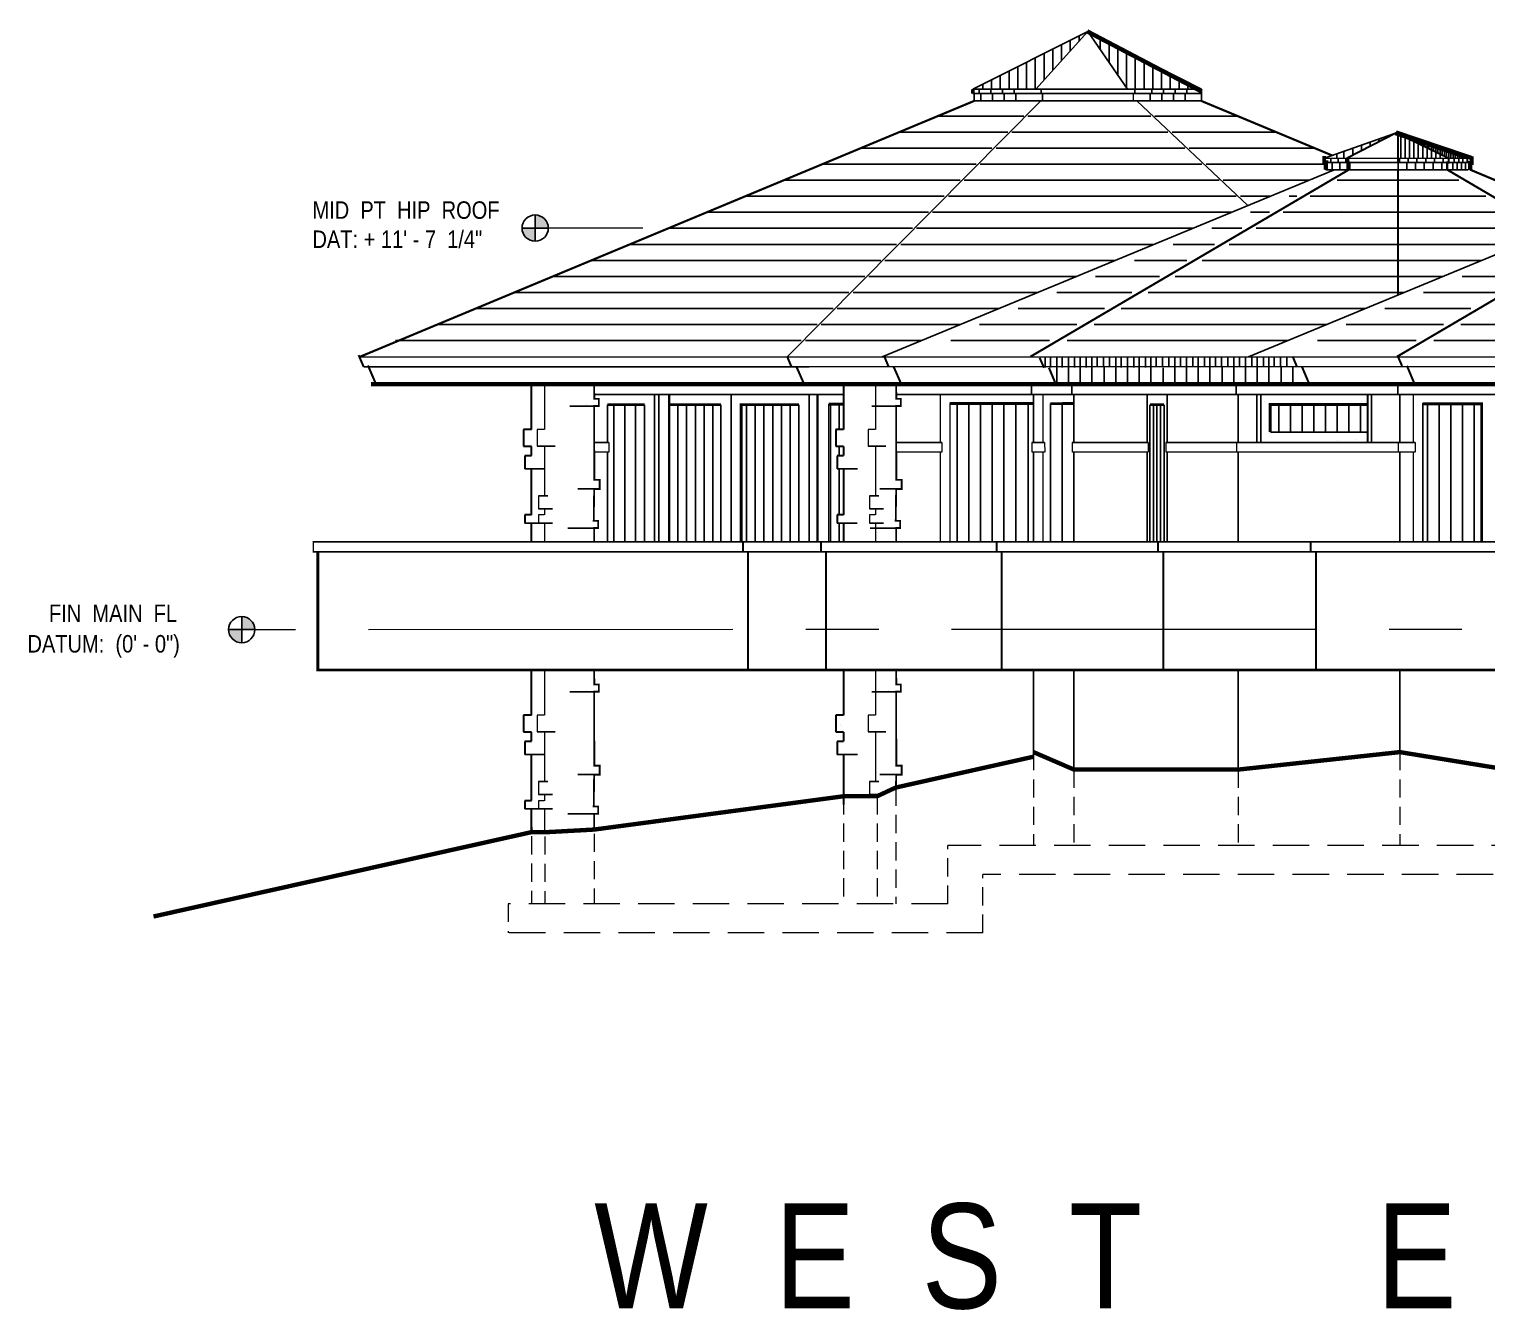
# Model space of a CAD drawing. Header units: inches. Extents: x -10188 to 9179, y -281 to 6710.
# Drawn here: x 2485.9 to 2985.7, y -251.7 to 187.6 of the extents above; entities that cross this region are included whole.
import ezdxf

# ---------------------------------------------------------------- set-up
doc = ezdxf.new("R2010")
doc.units = ezdxf.units.IN
doc.header["$MEASUREMENT"] = 0
doc.linetypes.add('CENTER', pattern=[2, 1.25, -0.25, 0.25, -0.25])
doc.linetypes.add('HIDDEN', pattern=[0.375, 0.25, -0.125])
for name, color, linetype in [('DIMENSIONS', 3, 'Continuous'), ('LLTEXT', 7, 'Continuous'), ('NORTH_ELEVATION', 7, 'Continuous'), ('SOUTH_ELEVATION', 7, 'Continuous'), ('SOUTH_ELEVATION_TEXT', 7, 'Continuous')]:
    doc.layers.add(name, color=color, linetype=linetype)
for name, color, linetype, lineweight in [('FOOTING', 7, 'HIDDEN', 5), ('FOUNDATION', 7, 'HIDDEN', 20), ('GRID LAYOUT', 1, 'Continuous', 9)]:
    doc.layers.add(name, color=color, linetype=linetype, lineweight=lineweight)
doc.styles.add('ARCHENT', font='technical.ttf', dxfattribs={"height": 6})

msp = doc.modelspace()

# ---------------------------------------------------------------- hatches: boundary and pattern name
at = {"layer": 'SOUTH_ELEVATION_TEXT', "linetype": 'Continuous', "ltscale": 0.5}
h = msp.add_hatch(color=7, dxfattribs=at)
h.paths.add_polyline_path([(2659.38, 123.86), (2659.38, 119.36), (2663.88, 119.36, 0.414214)])
h.paths.add_polyline_path([(2659.38, 114.86), (2659.38, 119.36), (2654.88, 119.36, 0.414214)])
h = msp.add_hatch(color=7, dxfattribs=at)
h.paths.add_polyline_path([(2558.75, -13.88), (2558.75, -18.38), (2563.25, -18.38, 0.414214)])
h.paths.add_polyline_path([(2558.75, -22.88), (2558.75, -18.38), (2554.25, -18.38, 0.414214)])

# ---------------------------------------------------------------- linework, layer by layer
at = {"layer": 'DIMENSIONS', "color": 7, "linetype": 'Continuous', "lineweight": 20, "ltscale": 150}
msp.add_line((2696.36, 119.36), (2659.38, 119.36), dxfattribs=at)
at = {"layer": 'FOOTING', "lineweight": 5, "ltscale": 50}
for p, q in [((3037.36, -92.41), (2800.93, -92.41)), ((3025.36, -102.41), (2812.93, -102.41)), ((2800.93, -112.39), (2650.09, -112.39)), ((2812.93, -122.39), (2650.09, -122.39))]:
    msp.add_line(p, q, dxfattribs=at)
at = {"layer": 'FOOTING', "ltscale": 25}
for p, q in [((2800.93, -112.39), (2800.93, -92.41)), ((2812.93, -122.39), (2812.93, -102.41)), ((2650.09, -112.39, 0.07), (2650.09, -122.39))]:
    msp.add_line(p, q, dxfattribs=at)
at = {"layer": 'FOUNDATION', "ltscale": 25}
for p, q in [((2830.28, -60.39), (2830.28, -92.41)), ((2955.91, -60.39), (2955.91, -92.41)), ((2844.16, -66.39), (2844.16, -92.41)), ((2900.42, -66.39), (2900.42, -92.41)), ((2783.12, -72.53), (2783.12, -112.39)), ((2765.17, -75.53), (2765.17, -112.39)), ((2776.63, -75.53), (2776.63, -112.39)), ((2658.09, -89.27), (2658.09, -112.39)), ((2662.75, -89.3), (2662.75, -112.39)), ((2679.61, -86.96), (2679.61, -86.96)), ((2679.61, -88.39), (2679.61, -112.39))]:
    msp.add_line(p, q, dxfattribs=at)
at = {"layer": 'GRID LAYOUT', "color": 1, "linetype": 'CENTER', "lineweight": 5, "ltscale": 100}
msp.add_line((3327.19, -18.38), (2558.87, -18.39), dxfattribs=at)
at = {"layer": 'NORTH_ELEVATION', "color": 5, "linetype": 'Continuous', "ltscale": 0.5}
for p, q in [((2809.45, 166.99), (2848.88, 186.83)), ((2831.05, 166.99), (2848.88, 186.83)), ((2862.53, 166.99), (2848.89, 186.81)), ((2930.07, 143.38), (2954.73, 152.07)), ((2914.4, 49.57, 0.23), (2914.4, 59.08, 0.23)), ((2918.4, 49.57, 0.02), (2918.4, 59.08, 0.02)), ((2922.4, 49.57, 0.02), (2922.4, 59.08, 0.02)), ((2926.4, 49.57, 0.02), (2926.4, 59.08, 0.02)), ((2930.4, 49.57, 0.02), (2930.4, 59.08, 0.02)), ((2934.4, 49.57, 0.02), (2934.4, 59.08, 0.02)), ((2938.4, 49.57, 0.02), (2938.4, 59.08, 0.02)), ((2942.4, 49.57, 0.02), (2942.4, 59.08, 0.02))]:
    msp.add_line(p, q, dxfattribs=at)
at = {"layer": 'NORTH_ELEVATION', "color": 7, "linetype": 'Continuous', "ltscale": 0.5}
for p, q in [((2887.92, 166.99), (2848.88, 186.83)), ((2809.45, 165.49), (2848.88, 165.49)), ((2887.92, 165.49), (2848.88, 165.49)), ((2887.92, 166.99), (2887.92, 165.49)), ((2887.92, 165.49), (2887.92, 162.99)), ((2809.95, 162.99), (2848.88, 162.99)), ((2887.92, 162.99), (2848.88, 162.99)), ((2930.76, 141.88), (2979.28, 141.88)), ((2979.97, 141.75), (2979.97, 139.25)), ((2980.47, 139.25), (2980.47, 139.25)), ((2700.32, 62.29, -0.38), (2700.32, 11.79, -0.38)), ((2701.82, 62.29, -0.38), (2701.82, 11.79, -0.38)), ((2726.57, 62.29, -1), (2726.57, 11.79, -1.66)), ((2753.31, 62.29, -0.38), (2753.31, 11.79, -0.38)), ((2869.23, 62.29, -0.38), (2869.23, 45.79, -0.38)), ((2876.06, 62.29, -0.38), (2876.06, 45.79, -0.38)), ((2908.21, 45.79, -0.02), (2908.21, 62.26, -0.02)), ((2946.16, 45.79), (2946.16, 62.26)), ((2684.19, 58.79, -1), (2684.19, 45.79, -1)), ((2696.92, 58.79, -1.38), (2696.92, 11.79, -1.38)), ((2723.07, 58.79, -1.05), (2723.07, 11.79, -1.66)), ((2749.81, 58.79, -0.38), (2749.81, 11.79, -0.38)), ((2870.22, 58.79, -1.38), (2870.22, 11.79, -1.38)), ((2875.04, 58.79, -1.38), (2875.04, 11.79, -1.38)), ((2963.77, 59.25), (2963.76, 11.75)), ((2679.64, 45.79), (2684.7, 45.79)), ((2783.21, 45.79), (2798.86, 45.79)), ((2829.71, 45.79), (2834.1, 45.79)), ((2843.59, 45.79), (2869.57, 45.79)), ((2875.71, 45.79), (2961.1, 45.79)), ((2911.51, 49.36), (2944.8, 49.36)), ((2684.19, 42.54, -1), (2684.19, 11.79, -1)), ((2869.23, 42.54, -0.67), (2869.23, 11.79, -0.38)), ((2876.06, 42.54, -0.38), (2876.06, 11.79, -0.38))]:
    msp.add_line(p, q, dxfattribs=at)
at = {"layer": 'NORTH_ELEVATION', "color": 251, "linetype": 'Continuous', "ltscale": 0.5}
for p, q in [((2809.45, 166.99), (2848.88, 166.99)), ((2809.45, 166.99), (2809.45, 165.49)), ((2809.95, 165.49), (2809.95, 162.99)), ((2811.7, 166.99), (2811.7, 165.49)), ((2812.2, 165.49), (2812.2, 162.99)), ((2815.7, 166.99), (2815.7, 165.49)), ((2816.2, 165.49), (2816.2, 162.99)), ((2819.7, 166.99), (2819.7, 165.49)), ((2820.2, 165.49), (2820.2, 162.99)), ((2823.7, 166.99), (2823.7, 165.49)), ((2824.2, 165.49), (2824.2, 162.99)), ((2832.89, 166.99), (2832.89, 165.49)), ((2833.39, 165.49), (2833.39, 162.99)), ((2887.67, 166.99), (2848.88, 166.99)), ((2870.33, 165.49), (2870.33, 162.99)), ((2870.83, 166.99), (2870.83, 165.49)), ((2874.33, 165.49), (2874.33, 162.99)), ((2874.83, 166.99), (2874.83, 165.49)), ((2878.33, 165.49), (2878.33, 162.99)), ((2878.83, 166.99), (2878.83, 165.49)), ((2882.33, 165.49), (2882.33, 162.99)), ((2882.83, 166.99), (2882.83, 165.49)), ((2809.95, 162.99), (2848.88, 162.99)), ((2884.58, 162.99), (2848.88, 162.99)), ((2930.52, 141.88), (2930.52, 139.38)), ((2932.25, 143.38), (2932.25, 141.88)), ((2932.75, 141.88), (2932.75, 139.38)), ((2934.8, 143.38), (2934.8, 141.88)), ((2935.3, 141.88), (2935.3, 139.38)), ((2937.37, 143.38), (2937.37, 141.88)), ((2937.37, 143.38), (2937.37, 141.88)), ((2937.87, 141.88), (2937.87, 139.38)), ((2937.87, 141.88), (2937.87, 139.38)), ((2937.89, 143.38), (2937.89, 141.88)), ((2938.27, 143.38), (2938.27, 141.88)), ((2938.39, 141.88), (2938.39, 139.38)), ((2938.77, 141.88), (2938.77, 139.38)), ((2955.28, 141.88), (2955.28, 139.38)), ((2955.28, 141.88), (2955.28, 139.38)), ((2955.78, 143.38), (2955.78, 141.88)), ((2958.28, 141.88), (2958.28, 139.38)), ((2958.78, 143.38), (2958.78, 141.88)), ((2961.28, 141.88), (2961.28, 139.38)), ((2961.78, 143.38), (2961.78, 141.88)), ((2964.28, 141.88), (2964.28, 139.38)), ((2964.78, 143.38), (2964.78, 141.88)), ((2967.28, 141.88), (2967.28, 139.38)), ((2967.78, 143.38), (2967.78, 141.88)), ((2970.28, 141.88), (2970.28, 139.38)), ((2970.78, 143.38), (2970.78, 141.88)), ((2974.02, 141.88), (2974.02, 139.38)), ((2974.52, 143.38), (2974.52, 141.88)), ((2975.6, 141.92), (2975.6, 139.42)), ((2976.1, 143.42), (2976.1, 141.92)), ((2977.02, 141.88), (2977.02, 139.38)), ((2977.52, 143.38), (2977.52, 141.88)), ((2978.44, 141.83), (2978.44, 139.33)), ((2978.94, 143.33), (2978.94, 141.83)), ((2930.57, 139.38), (2979.28, 139.38))]:
    msp.add_line(p, q, dxfattribs=at)
at = {"layer": 'NORTH_ELEVATION', "color": 93, "linetype": 'Continuous', "lineweight": 20, "ltscale": 0.5}
for p, q in [((2816.31, 169.94), (2816.31, 169.94)), ((2929.64, 136.16), (2929.64, 136.16)), ((2957.59, 137.24), (2957.59, 137.24)), ((2972.05, 135.18), (2972.05, 135.18)), ((2935.95, 125.5), (2935.95, 125.5))]:
    msp.add_line(p, q, dxfattribs=at)
at = {"layer": 'NORTH_ELEVATION', "color": 83, "linetype": 'Continuous', "lineweight": 20, "ltscale": 0.5}
for p, q in [((2806.9, 160.58), (2806.9, 160.58)), ((2807.72, 161.18), (2807.72, 161.18)), ((2808.16, 161.15), (2808.16, 161.15)), ((2810.55, 162.22), (2810.55, 162.22))]:
    msp.add_line(p, q, dxfattribs=at)
at = {"layer": 'NORTH_ELEVATION', "color": 93, "linetype": 'Continuous', "ltscale": 0.5}
for p, q in [((2826.91, 157.79), (2797.47, 157.79)), ((2870.47, 157.79), (2828.32, 157.79)), ((2900.29, 157.79), (2871.93, 157.79)), ((2821.46, 152.29), (2784.27, 152.29)), ((2876.32, 152.29), (2822.87, 152.29)), ((2913.49, 152.29), (2877.78, 152.29)), ((2816.02, 146.79), (2771.07, 146.79)), ((2882.18, 146.79), (2817.42, 146.79)), ((2926.69, 146.79), (2883.64, 146.79)), ((2757.87, 141.29), (2810.57, 141.29)), ((2811.98, 141.29), (2888.04, 141.29)), ((2889.5, 141.29), (2930.56, 141.29)), ((2744.67, 135.79), (2805.12, 135.79)), ((2778.33, 75.17), (2933.12, 139.28)), ((2806.53, 135.79), (2893.89, 135.79)), ((2895.35, 135.79), (2924.68, 135.79)), ((2904.03, 75.17), (3058.82, 139.29)), ((2934.41, 135.79), (2976.14, 135.79)), ((2799.68, 130.29), (2731.47, 130.29)), ((2899.75, 130.29), (2801.08, 130.29)), ((2911.4, 130.29), (2901.21, 130.29)), ((2917.97, 130.29), (2920.6, 130.29)), ((2925.16, 130.29), (2985.4, 130.29)), ((2794.23, 124.79), (2718.27, 124.79)), ((2898.12, 124.79), (2795.64, 124.79)), ((2904.69, 124.79), (2911.18, 124.79)), ((2915.9, 124.79), (2994.65, 124.79)), ((2788.78, 119.29), (2705.07, 119.29)), ((2884.84, 119.29), (2790.19, 119.29)), ((2891.41, 119.29), (2901.75, 119.29)), ((2906.65, 119.29), (3003.9, 119.29)), ((2691.87, 113.79), (2783.33, 113.79)), ((2784.74, 113.79), (2871.56, 113.79)), ((2878.14, 113.79), (2892.32, 113.79)), ((2897.39, 113.79), (2997.26, 113.79)), ((2678.67, 108.29), (2777.89, 108.29)), ((2779.29, 108.29), (2858.29, 108.29)), ((2864.86, 108.29), (2882.89, 108.29)), ((2888.14, 108.29), (2983.98, 108.29)), ((2665.47, 102.79), (2772.44, 102.79)), ((2773.85, 102.79), (2845.01, 102.79)), ((2851.58, 102.79), (2873.46, 102.79)), ((2878.89, 102.79), (2970.7, 102.79)), ((2977.28, 102.79), (2999.16, 102.79)), ((2766.99, 97.29), (2652.27, 97.29)), ((2831.73, 97.29), (2768.4, 97.29)), ((2838.31, 97.29), (2864.03, 97.29)), ((2869.63, 97.29), (2957.42, 97.29)), ((2964.01, 97.29), (2989.73, 97.29)), ((2639.07, 91.79), (2761.54, 91.79)), ((2762.95, 91.79), (2818.45, 91.79)), ((2825.03, 91.79), (2854.6, 91.79)), ((2860.38, 91.79), (2944.14, 91.79)), ((2950.73, 91.79), (2980.3, 91.79)), ((2625.87, 86.29), (2756.1, 86.29)), ((2757.5, 86.29), (2805.17, 86.29)), ((2811.75, 86.29), (2845.18, 86.29)), ((2851.13, 86.29), (2930.87, 86.29)), ((2937.45, 86.29), (2970.87, 86.29)), ((2976.82, 86.29), (3185.13, 86.29)), ((2611.51, 80.79), (2750.65, 80.79)), ((2752.06, 80.79), (2791.89, 80.79)), ((2801.94, 80.79), (2835.75, 80.79)), ((2841.87, 80.79), (2917.59, 80.79)), ((2927.64, 80.79), (2961.45, 80.79)), ((2967.57, 80.79), (3194.38, 80.79)), ((2834.27, 75.07), (2834.27, 71.57)), ((2836.16, 75.05), (2836.16, 71.55)), ((2838.27, 75.07), (2838.27, 71.57)), ((2840.16, 75.05), (2840.16, 71.55)), ((2842.27, 75.05), (2842.27, 71.55)), ((2844.39, 75.05), (2844.39, 71.55)), ((2846.27, 75.05), (2846.27, 71.55)), ((2848.39, 75.05), (2848.39, 71.55)), ((2850.27, 75.05), (2850.27, 71.55)), ((2852.16, 75.1), (2852.16, 71.6)), ((2854.27, 75.1), (2854.27, 71.6)), ((2856.39, 75.1), (2856.39, 71.6)), ((2858.51, 75.1), (2858.51, 71.6)), ((2860.39, 75.07), (2860.39, 71.57)), ((2862.51, 75.07), (2862.51, 71.57)), ((2864.63, 75.07), (2864.63, 71.57)), ((2866.51, 75.07), (2866.51, 71.57)), ((2868.63, 75.07), (2868.63, 71.57)), ((2870.51, 75.07), (2870.51, 71.57)), ((2872.39, 75.12), (2872.39, 71.62)), ((2874.51, 75.12), (2874.51, 71.62)), ((2876.63, 75.12), (2876.63, 71.62)), ((2878.74, 75.12), (2878.74, 71.62)), ((2880.63, 75.1), (2880.63, 71.6)), ((2882.74, 75.1), (2882.74, 71.6)), ((2884.86, 75.1), (2884.86, 71.6)), ((2886.74, 75.1), (2886.74, 71.6)), ((2888.86, 75.1), (2888.86, 71.6)), ((2890.74, 75.1), (2890.74, 71.6)), ((2892.63, 75.15), (2892.63, 71.65)), ((2894.74, 75.15), (2894.74, 71.65)), ((2896.86, 75.15), (2896.86, 71.65)), ((2898.98, 75.15), (2898.98, 71.65)), ((2900.86, 75.12), (2900.86, 71.62)), ((2902.98, 75.12), (2902.98, 71.62)), ((2905.1, 75.12), (2905.1, 71.62)), ((2906.98, 75.12), (2906.98, 71.62)), ((2909.1, 75.12), (2909.1, 71.62)), ((2910.98, 75.12), (2910.98, 71.62)), ((2912.86, 75.17), (2912.86, 71.67)), ((2914.98, 75.17), (2914.98, 71.67)), ((2917.1, 75.17), (2917.1, 71.67))]:
    msp.add_line(p, q, dxfattribs=at)
at = {"layer": 'NORTH_ELEVATION', "color": 5, "linetype": 'Continuous', "lineweight": 30, "ltscale": 0.5}
for q in [(2937.89, 143.38), (2972.66, 143.38)]:
    msp.add_line((2954.73, 152.07), q, dxfattribs=at)
at = {"layer": 'NORTH_ELEVATION', "color": 251, "linetype": 'Continuous', "lineweight": 20, "ltscale": 0.5}
msp.add_line((2930.07, 143.38), (2980.55, 143.38), dxfattribs=at)
at = {"layer": 'NORTH_ELEVATION', "color": 49, "linetype": 'Continuous', "ltscale": 0.5}
for p, q in [((2829.59, 65.79), (2829.59, 62.29)), ((2843.47, 65.79), (2843.47, 62.29)), ((2899.73, 65.79), (2899.73, 62.29)), ((2955.22, 65.79), (2955.22, 62.29))]:
    msp.add_line(p, q, dxfattribs=at)
at = {"layer": 'NORTH_ELEVATION', "color": 7, "linetype": 'Continuous', "lineweight": 20, "ltscale": 0.5}
for p, q in [((2798.29, 62.12), (2798.29, 45.79)), ((2830.28, 62.12), (2830.28, 45.79)), ((2833.53, 62.29), (2833.53, 45.79)), ((2760, 58.97, 1.33), (2760, 11.75)), ((2801.54, 59.15), (2801.54, 11.75)), ((2836.07, 59.14, 1.31), (2836.07, 11.74, 1.31)), ((2684.7, 45.79), (2684.7, 42.54, -0.67)), ((2798.86, 45.79), (2798.86, 42.54, -0.67)), ((2829.71, 45.79), (2829.71, 42.54)), ((2834.1, 45.79), (2834.11, 42.54)), ((2843.59, 45.79), (2843.59, 42.54)), ((2869.57, 45.79), (2869.58, 42.54)), ((2875.71, 45.79), (2875.71, 42.54)), ((2899.85, 45.79), (2899.85, 42.54, -0.67)), ((2955.34, 45.79), (2955.34, 42.54, -0.67)), ((2961.1, 45.79), (2961.1, 42.54)), ((2798.29, 42.45), (2798.29, 11.75)), ((2833.53, 42.54), (2833.53, 11.75))]:
    msp.add_line(p, q, dxfattribs=at)
at = {"layer": 'NORTH_ELEVATION', "color": 49, "linetype": 'Continuous', "lineweight": 20, "ltscale": 0.5}
for p, q in [((2960.52, 62.38), (2960.52, 45.79)), ((2960.52, 42.54), (2960.52, 11.75))]:
    msp.add_line(p, q, dxfattribs=at)
at = {"layer": 'NORTH_ELEVATION', "color": 47, "linetype": 'Continuous', "ltscale": 0.5}
for p, q in [((2944.09, 58.87, 42.21), (2915.46, 58.87, 43.09)), ((2944.09, 58.87, -2.86), (2915.54, 58.87, -1.98))]:
    msp.add_line(p, q, dxfattribs=at)
at = {"layer": 'NORTH_ELEVATION', "color": 37, "linetype": 'Continuous', "ltscale": 0.5}
msp.add_line((2940.97, 46.85), (2940.97, 46.85), dxfattribs=at)
at = {"layer": 'NORTH_ELEVATION', "color": 37, "linetype": 'Continuous', "lineweight": 20, "ltscale": 0.5}
msp.add_line((2763.57, -59.99, 1.28), (2763.57, -59.99, 1.28), dxfattribs=at)
at = {"layer": 'NORTH_ELEVATION', "color": 5, "linetype": 'Continuous', "ltscale": 0.5}
for points, const_width in [([(2848.66, 186.86), (2887.92, 166.24)], 1.5), ([(2954.73, 152.07), (2930.07, 143.38)], 0.5), ([(2954.59, 152.16), (2980.55, 143.38)], 1.5)]:
    msp.add_lwpolyline(points, dxfattribs=dict(at, const_width=const_width))
at = {"layer": 'NORTH_ELEVATION', "color": 251, "linetype": 'Continuous', "ltscale": 0.5}
for points, const_width in [([(2809.45, 165.49), (2887.92, 165.49)], 0.5), ([(2930.57, 143.38), (2930.07, 143.38), (2930.07, 141.88), (2930.57, 141.88), (2930.52, 139.38)], 1.5), ([(2930.76, 141.88), (2979.28, 141.88)], 0.5), ([(2979.97, 143.25), (2980.47, 143.25), (2980.47, 141.75), (2979.97, 141.75), (2979.97, 139.25)], 1.5)]:
    msp.add_lwpolyline(points, dxfattribs=dict(at, const_width=const_width))
at = {"layer": 'NORTH_ELEVATION', "color": 93, "linetype": 'Continuous', "ltscale": 0.5}
for points, const_width in [([(2809.95, 162.99), (2599.18, 75.17)], 0.75), ([(2887.8, 162.99), (2932.67, 144.29)], 0.75), ([(2938.39, 139.38), (2829.28, 75.29)], 0.75), ([(3064.09, 139.38), (2954.98, 75.29)], 0.75), ([(2972.16, 139.38), (3008.09, 118.27)], 0.75), ([(2980.07, 139.38), (3019.3, 122.92)], 0.75), ([(2599.18, 75.17), (3546.67, 75.17)], 0.5), ([(2600.62, 71.79), (3545.23, 71.8)], 0.5)]:
    msp.add_lwpolyline(points, dxfattribs=dict(at, const_width=const_width))
at = {"layer": 'NORTH_ELEVATION', "color": 7, "linetype": 'Continuous', "ltscale": 0.5}
for points, const_width in [([(2765.17, 62.29), (2679.65, 62.29)], 0.5), ([(3368.88, 62.29), (2783.22, 62.29)], 0.5), ([(3071.6, 11.75), (2583.34, 11.75), (2583.34, 8.04)], 0.5), ([(2583.34, 8.29), (3071.57, 8.29)], 0.5), ([(2584.84, 8.29), (2584.84, -32.71)], 1), ([(3052.07, -32.22), (2584.84, -32.21)], 1)]:
    msp.add_lwpolyline(points, dxfattribs=dict(at, const_width=const_width))
for points, const_width, elevation in [([(2696.92, 58.79), (2684.19, 58.79)], 1, 0.62), ([(2723.07, 58.79), (2705.32, 58.79)], 1, 0.95), ([(2749.81, 58.79), (2730.07, 58.79), (2730.07, 11.79)], 1, -0.38), ([(2765.17, 58.97), (2760, 58.97)], 1, 1.33), ([(2875.04, 58.79), (2870.22, 58.79)], 1, 0.62), ([(2944.8, 58.87), (2911.44, 58.87), (2911.44, 49.36)], 1, 44.98), ([(2963.77, 59.06), (2983.97, 59.06), (2983.97, 11.75)], 1, 2.81), ([(2684.7, 42.54), (2679.58, 42.54)], 0.5, -0.67), ([(2798.86, 42.54), (2783.21, 42.54)], 0.5, -0.67), ([(2834.11, 42.54), (2829.71, 42.54)], 0.5, -0.67), ([(2869.58, 42.54), (2843.59, 42.54)], 0.5, -0.67), ([(2961.1, 42.54), (2875.71, 42.54)], 0.5, -0.67)]:
    msp.add_lwpolyline(points, dxfattribs=dict(at, const_width=const_width, elevation=elevation))
at = {"layer": 'NORTH_ELEVATION', "color": 49, "linetype": 'Continuous', "ltscale": 0.5, "const_width": 1, "elevation": 2.29}
for points in [[(2801.54, 59.16), (2830.28, 59.16)], [(2836.07, 59.14), (2844.16, 59.16)]]:
    msp.add_lwpolyline(points, dxfattribs=at)
at = {"layer": 'SOUTH_ELEVATION', "color": 4, "linetype": 'Continuous', "ltscale": 0.5}
for p, q in [((2845.88, 185.32), (2845.88, 183.49)), ((2850.19, 186.11), (2850.19, 184.93)), ((2836.88, 180.79), (2836.88, 173.47)), ((2839.88, 182.3), (2839.88, 176.81)), ((2842.88, 183.81), (2842.88, 180.15)), ((2853.19, 184.47), (2853.19, 180.57)), ((2856.19, 182.83), (2856.19, 176.21)), ((2859.19, 181.18), (2859.19, 171.85)), ((2827.88, 176.26), (2827.88, 166.98)), ((2830.88, 177.77), (2830.88, 166.99)), ((2833.88, 179.28), (2833.88, 170.13)), ((2862.19, 179.54), (2862.19, 167.49)), ((2865.19, 177.89), (2865.19, 166.99)), ((2868.19, 176.25), (2868.19, 166.99)), ((2815.88, 170.22), (2815.88, 166.99)), ((2818.88, 171.73), (2818.88, 166.99)), ((2821.88, 173.24), (2821.88, 166.99)), ((2824.88, 174.75), (2824.88, 166.99)), ((2871.19, 174.61), (2871.19, 166.99)), ((2874.19, 172.96), (2874.19, 166.99)), ((2877.19, 171.32), (2877.19, 166.99)), ((2809.88, 167.2), (2809.88, 166.99)), ((2812.88, 168.71), (2812.88, 166.99)), ((2880.19, 169.67), (2880.19, 166.99)), ((2883.19, 168.03), (2883.19, 166.99)), ((2951.73, 150.83), (2951.73, 150.52)), ((2956.24, 150.81), (2956.24, 143.38)), ((2957.73, 150.31), (2957.73, 143.38)), ((2936.73, 145.73), (2936.73, 143.38)), ((2939.73, 146.78), (2939.73, 144.33)), ((2942.73, 147.84), (2942.73, 145.88)), ((2945.73, 148.9), (2945.73, 147.43)), ((2948.73, 149.59), (2948.73, 148.98)), ((2959.24, 149.8), (2959.24, 143.38)), ((2960.73, 149.16), (2960.73, 143.38)), ((2962.24, 148.43), (2962.24, 143.38)), ((2963.73, 147.71), (2963.73, 143.38)), ((2965.24, 146.98), (2965.24, 143.38)), ((2966.73, 146.25), (2966.73, 143.38)), ((2968.24, 145.52), (2968.24, 143.38)), ((2934.26, 144.62), (2934.26, 143.38)), ((2969.73, 144.8), (2969.73, 143.38)), ((2965.36, 58.8, 0.81), (2965.36, 11.75, 0.33)), ((2969.36, 58.8, 0.81), (2969.36, 11.75, 0.33)), ((2973.36, 58.8, 0.81), (2973.36, 11.75, 0.33)), ((2977.36, 58.8, 0.81), (2977.36, 11.75, 0.33)), ((2981.36, 58.8, 0.81), (2981.36, 11.75, 0.33))]:
    msp.add_line(p, q, dxfattribs=at)
at = {"layer": 'SOUTH_ELEVATION', "color": 93, "linetype": 'Continuous', "lineweight": -3, "ltscale": 50}
for p, q in [((2745.9, 75.29), (2832.77, 162.99)), ((2832.08, 162.99), (2832.08, 162.99)), ((2903.82, 127.15), (2865.66, 162.99))]:
    msp.add_line(p, q, dxfattribs=at)
at = {"layer": 'SOUTH_ELEVATION', "color": 6, "linetype": 'Continuous', "lineweight": -3, "ltscale": 50}
msp.add_line((2954.35, 151.45), (2978.26, 143.36), dxfattribs=at)
at = {"layer": 'SOUTH_ELEVATION', "color": 5, "linetype": 'Continuous', "lineweight": 30, "ltscale": 50}
msp.add_line((2955.28, 143.38), (2955.28, 151.93), dxfattribs=at)
at = {"layer": 'SOUTH_ELEVATION', "color": 5, "linetype": 'Continuous', "ltscale": 0.5}
for p, q in [((2960.73, 149.29), (2960.73, 149.16)), ((2961.39, 149.4), (2961.39, 148.84)), ((2962.24, 148.78), (2962.24, 148.43)), ((2962.89, 149.07), (2962.89, 148.12)), ((2963.73, 148.28), (2963.73, 147.71)), ((2964.39, 148.38), (2964.39, 147.39)), ((2965.24, 147.77), (2965.24, 146.98)), ((2965.89, 148.05), (2965.89, 146.66)), ((2966.73, 147.26), (2966.73, 146.25)), ((2967.39, 147.37), (2967.39, 145.93)), ((2968.24, 146.75), (2968.24, 145.52)), ((2968.89, 147.04), (2968.89, 145.21)), ((2969.73, 146.25), (2969.73, 144.8)), ((2970.39, 146.35), (2970.39, 144.48)), ((2971.24, 145.74), (2971.24, 144.06)), ((2971.89, 146.31), (2971.89, 143.75)), ((2972.73, 145.23), (2972.73, 143.38)), ((2973.39, 145.79), (2973.39, 143.38)), ((2974.89, 145.01), (2974.89, 143.38)), ((2974.24, 144.72), (2974.24, 143.38)), ((2975.73, 144.22), (2975.73, 143.38)), ((2976.38, 144.38), (2976.38, 143.38)), ((2977.23, 143.71), (2977.23, 143.38)), ((2686.35, 58.8, 3.16), (2686.35, 11.79, 3.44)), ((2690.1, 58.81, 2.11), (2690.1, 11.8, 2.39)), ((2693.85, 58.8, 1.05), (2693.85, 11.79, 1.33)), ((2708.32, 58.79, 0.95), (2708.32, 11.78, 1.23)), ((2711.32, 58.79, 0.95), (2711.32, 11.78, 1.23)), ((2714.32, 58.79, 0.95), (2714.32, 11.78, 1.23)), ((2717.32, 58.79, 0.95), (2717.32, 11.78, 1.23)), ((2720.32, 58.79, 0.95), (2720.32, 11.78, 1.23)), ((2731.84, 58.8, 0.05), (2731.84, 11.79, 0.33)), ((2734.84, 58.8, 0.05), (2734.84, 11.79, 0.33)), ((2737.84, 58.8, 0.05), (2737.84, 11.79, 0.33)), ((2740.84, 58.8, 0.05), (2740.84, 11.79, 0.33)), ((2743.84, 58.8, 0.05), (2743.84, 11.79, 0.33)), ((2746.84, 58.8, 0.05), (2746.84, 11.79, 0.33)), ((2760.66, 58.98, 1.76), (2760.66, 11.97, 2.04)), ((2763.66, 58.98, 1.76), (2763.66, 50.23, 1.81)), ((2804.07, 59.14, 1.31), (2804.07, 11.75, 0.83)), ((2808.07, 59.14, 1.31), (2808.07, 11.75, 0.83)), ((2812.07, 59.14, 1.31), (2812.07, 11.75, 0.83)), ((2816.07, 59.14, 1.31), (2816.07, 11.75, 0.83)), ((2820.07, 59.14, 1.31), (2820.07, 11.75, 0.83)), ((2824.24, 59.13, 0.33), (2824.24, 11.73, -0.15)), ((2828.4, 59.11, -0.64), (2828.4, 11.71, -1.12)), ((2836.07, 59.15, 1.31), (2836.07, 11.75, 0.83)), ((2840.07, 59.15, 1.31), (2840.07, 11.75, 0.83)), ((2871.41, 58.8, 1.67), (2871.41, 11.79, 1.95)), ((2872.59, 58.81, 2.11), (2872.59, 11.8, 2.39)), ((2873.82, 58.8, 1.05), (2873.82, 11.79, 1.33)), ((2763.66, 44.53, 1.85), (2763.66, 41.25, 1.87)), ((2763.66, 36.78, 1.89), (2763.66, 20.95, 1.99)), ((2763.66, 18.1, 2), (2763.66, 11.97, 2.04))]:
    msp.add_line(p, q, dxfattribs=at)
at = {"layer": 'SOUTH_ELEVATION', "color": 7, "linetype": 'Continuous', "lineweight": 30, "ltscale": 50}
for p, q in [((2955.28, 141.88), (2955.28, 143.38)), ((2604.89, 65.79), (2602.16, 72.22)), ((2751.61, 65.91), (2749.06, 71.91)), ((2784.96, 65.79), (2782.41, 71.79)), ((2838.2, 65.41), (2835.65, 71.41)), ((2924.92, 65.79), (2922.37, 71.79)), ((2960.98, 66.08), (2958.44, 72.08)), ((2944.8, 62.33), (2944.8, 45.79)), ((2730.56, 12.01), (2730.56, 8.28)), ((2757.33, 12.01), (2757.33, 8.28)), ((2817.58, 12.01), (2817.58, 8.28)), ((2872.95, 12.01), (2872.95, 8.28)), ((2925.32, 12.01), (2925.32, 8.28)), ((2732.3, 8.28), (2732.3, -32.21)), ((2759.06, 8.28), (2759.06, -32.21)), ((2819.32, 8.28), (2819.32, -32.21)), ((2874.69, 8.28), (2874.69, -32.21)), ((2927.05, 8.28), (2927.05, -32.21))]:
    msp.add_line(p, q, dxfattribs=at)
at = {"layer": 'SOUTH_ELEVATION', "color": 93, "linetype": 'Continuous', "lineweight": 20, "ltscale": 0.5}
msp.add_line((2928.18, 135.71), (2928.18, 135.71), dxfattribs=at)
at = {"layer": 'SOUTH_ELEVATION', "color": 93, "linetype": 'Continuous', "lineweight": 30, "ltscale": 50}
for p, q in [((2955.28, 96.4), (2955.28, 139.38)), ((2600.62, 71.79), (2598.95, 75.72)), ((2747.34, 71.91), (2745.85, 75.41)), ((2780.68, 71.79), (2779.2, 75.29)), ((2920.65, 71.79), (2919.16, 75.29)), ((2956.71, 72.08), (2955.23, 75.58)), ((2833.93, 71.41), (2832.44, 74.91))]:
    msp.add_line(p, q, dxfattribs=at)
at = {"layer": 'SOUTH_ELEVATION', "color": 93, "linetype": 'Continuous', "lineweight": 20, "ltscale": 0.75}
msp.add_line((2926.43, 134.87, 1), (2926.43, 134.87, 1), dxfattribs=at)
at = {"layer": 'SOUTH_ELEVATION', "color": 49, "linetype": 'Continuous', "ltscale": 0.5}
for p, q in [((2838.27, 71.62), (2838.27, 65.6)), ((2842.27, 71.62), (2842.27, 65.6)), ((2846.27, 71.62), (2846.27, 65.6)), ((2850.27, 71.62), (2850.27, 65.6)), ((2854.51, 71.65), (2854.51, 65.62)), ((2858.51, 71.65), (2858.51, 65.62)), ((2862.51, 71.65), (2862.51, 65.62)), ((2866.51, 71.65), (2866.51, 65.62)), ((2870.51, 71.65), (2870.51, 65.62)), ((2874.74, 71.47), (2874.74, 65.45)), ((2878.74, 71.67), (2878.74, 65.65)), ((2882.74, 71.67), (2882.74, 65.65)), ((2886.74, 71.67), (2886.74, 65.65)), ((2890.74, 71.67), (2890.74, 65.65)), ((2894.98, 71.65), (2894.98, 65.62)), ((2898.98, 71.7), (2898.98, 65.67)), ((2902.98, 71.7), (2902.98, 65.67)), ((2906.98, 71.7), (2906.98, 65.67)), ((2910.98, 71.7), (2910.98, 65.67)), ((2915.21, 71.65), (2915.21, 65.62)), ((2919.21, 71.65), (2919.21, 65.62))]:
    msp.add_line(p, q, dxfattribs=at)
at = {"layer": 'SOUTH_ELEVATION', "color": 27, "linetype": 'Continuous', "lineweight": 20, "ltscale": 50}
for p, q in [((2662.75, 50.23), (2662.75, 65.79)), ((2776.26, 50.23), (2776.26, 65.79)), ((2662.75, 27.5), (2662.75, 44.52)), ((2776.26, 27.5), (2776.26, 44.52)), ((2662.75, 20.95), (2662.75, 23.03)), ((2776.26, 20.95), (2776.26, 23.03)), ((2662.75, 11.79), (2662.75, 18.1)), ((2776.26, 11.79), (2776.26, 18.1)), ((2662.75, -47.77, -1), (2662.75, -32.21, -1)), ((2776.25, -47.77, -1), (2776.25, -32.21, -1)), ((2662.75, -70.49, -1), (2662.75, -53.48, -1)), ((2776.25, -70.49, -1), (2776.25, -53.48, -1)), ((2662.75, -77.05, -1), (2662.75, -74.97, -1)), ((2776.25, -75.53, -1), (2776.25, -74.97, -1)), ((2662.75, -87.88), (2662.75, -79.9, -1))]:
    msp.add_line(p, q, dxfattribs=at)
at = {"layer": 'SOUTH_ELEVATION', "color": 37, "linetype": 'Continuous', "ltscale": 0.25}
for p, q in [((2830.28, 62.29), (2830.28, 45.79)), ((2844.16, 62.29), (2844.16, 45.79)), ((2900.42, 62.29), (2900.42, 45.79)), ((2955.91, 62.29), (2955.91, 45.79)), ((2830.28, 42.54), (2830.28, 11.79)), ((2844.16, 42.54), (2844.16, 11.79)), ((2900.42, 42.54), (2900.42, 11.79)), ((2955.91, 42.54), (2955.91, 11.79)), ((2830.28, -32.21), (2830.28, -61.97)), ((2844.16, -32.21), (2844.16, -66.39)), ((2900.42, -32.21), (2900.42, -66.39)), ((2955.91, -32.21), (2955.91, -60.39))]:
    msp.add_line(p, q, dxfattribs=at)
at = {"layer": 'SOUTH_ELEVATION', "color": 27, "linetype": 'Continuous', "ltscale": 0.5}
for p, q in [((2671.26, 58.33), (2679.62, 58.33)), ((2774.83, 58.33), (2783.18, 58.33)), ((2660.09, 44.54), (2666.19, 44.54)), ((2773.59, 44.54), (2779.69, 44.54)), ((2655.87, 36.78), (2662.79, 36.78)), ((2762.95, 36.78), (2769.87, 36.78)), ((2663.78, 27.5, 1), (2660.53, 27.5, 1)), ((2674.05, 29.89), (2679.62, 29.89)), ((2777.29, 27.5, 1), (2774.03, 27.5, 1)), ((2777.61, 29.89), (2783.18, 29.89)), ((2660.53, 23.03, 1), (2665.37, 23.03, 1)), ((2774.03, 23.03, 1), (2778.88, 23.03, 1)), ((2655.84, 18.1), (2662.75, 18.1)), ((2660.5, 18.1), (2665.37, 18.1)), ((2670.64, 16.46), (2679.62, 16.46)), ((2762.92, 18.1), (2769.83, 18.1)), ((2774, 18.1), (2778.88, 18.1)), ((2774.21, 16.46), (2783.18, 16.46)), ((2671.26, -39.67, -1), (2679.61, -39.67, -1)), ((2774.83, -39.67, -1), (2783.18, -39.67, -1)), ((2660.09, -53.46, -1), (2666.19, -53.46, -1)), ((2773.59, -53.46, -1), (2779.69, -53.46, -1)), ((2655.87, -61.22, -1), (2662.78, -61.22, -1)), ((2762.95, -61.22, -1), (2769.87, -61.22, -1)), ((2674.04, -68.11, -1), (2679.61, -68.11, -1)), ((2777.61, -68.11, -1), (2783.18, -68.11, -1)), ((2663.78, -70.49), (2660.53, -70.49)), ((2660.53, -74.97), (2665.37, -74.97)), ((2777.28, -70.49), (2774.03, -70.49)), ((2774.03, -74.97), (2777.84, -74.97)), ((2655.84, -79.9, -1), (2662.75, -79.9, -1)), ((2660.5, -79.9, -1), (2665.37, -79.9, -1)), ((2670.64, -81.54, -1), (2679.61, -81.54, -1))]:
    msp.add_line(p, q, dxfattribs=at)
at = {"layer": 'SOUTH_ELEVATION', "color": 7, "linetype": 'Continuous', "lineweight": 20, "ltscale": 0.75}
for p, q in [((2676.91, 58.68, 1), (2676.91, 58.68, 1)), ((2676.91, -39.32), (2676.91, -39.32)), ((2780.47, -39.32), (2780.47, -39.32))]:
    msp.add_line(p, q, dxfattribs=at)
at = {"layer": 'SOUTH_ELEVATION', "color": 37, "linetype": 'Continuous', "lineweight": 20, "ltscale": 0.5}
for p, q in [((2909.58, 59.93, -0.57), (2909.58, 59.93, -0.57)), ((2942.81, 59.93, -0.57), (2942.81, 59.93, -0.57))]:
    msp.add_line(p, q, dxfattribs=at)
at = {"layer": 'SOUTH_ELEVATION', "color": 37, "linetype": 'Continuous', "ltscale": 0.5}
for p, q in [((2922.2, 58.58, -0.57), (2922.2, 58.58, -0.57)), ((2911.15, 48.96, -0.57), (2911.15, 48.96, -0.57)), ((2944.38, 48.96, -0.57), (2944.38, 48.96, -0.57))]:
    msp.add_line(p, q, dxfattribs=at)
at = {"layer": 'SOUTH_ELEVATION', "color": 27, "linetype": 'Continuous', "lineweight": 30, "ltscale": 50}
for p, q in [((2658.09, 50.23, 1), (2655.43, 50.23)), ((2655.43, 50.23), (2655.43, 44.54)), ((2765.17, 50.23, 1), (2762.51, 50.23)), ((2762.51, 50.23), (2762.51, 44.54)), ((2655.43, 44.54), (2658.09, 44.52)), ((2658.09, 41.25), (2655.87, 41.25)), ((2655.87, 41.25), (2655.87, 36.78)), ((2762.51, 44.54), (2765.17, 44.52)), ((2765.17, 41.25), (2762.95, 41.25)), ((2762.95, 41.25), (2762.95, 36.78)), ((2658.09, 20.95, 1), (2655.84, 20.95)), ((2655.84, 20.95), (2655.84, 18.1)), ((2765.17, 20.95, 1), (2762.92, 20.95)), ((2762.92, 20.95), (2762.92, 18.1)), ((2658.09, -47.77), (2655.43, -47.77, -1)), ((2655.43, -47.77, -1), (2655.43, -53.46, -1)), ((2765.17, -47.77), (2762.51, -47.77, -1)), ((2762.51, -47.77, -1), (2762.51, -53.46, -1)), ((2655.43, -53.46, -1), (2658.09, -53.48, -1)), ((2762.51, -53.46, -1), (2765.17, -53.48, -1)), ((2658.09, -56.74, -1), (2655.87, -56.74, -1)), ((2655.87, -56.74, -1), (2655.87, -61.22, -1)), ((2765.17, -56.74, -1), (2762.95, -56.74, -1)), ((2762.95, -56.74, -1), (2762.95, -61.22, -1)), ((2658.09, -77.05), (2655.84, -77.05, -1)), ((2655.84, -77.05, -1), (2655.84, -79.9, -1))]:
    msp.add_line(p, q, dxfattribs=at)
at = {"layer": 'SOUTH_ELEVATION', "color": 27, "linetype": 'Continuous', "lineweight": 20, "ltscale": 0.5}
for p, q in [((2662.53, 50.23), (2660.09, 50.23)), ((2660.09, 50.23), (2660.09, 44.54)), ((2776.03, 50.23), (2773.59, 50.23)), ((2773.59, 50.23), (2773.59, 44.54)), ((2660.53, 27.5, 1), (2660.53, 23.03, 1)), ((2774.03, 27.5, 1), (2774.03, 23.03, 1)), ((2662.53, 20.95), (2660.5, 20.95)), ((2660.5, 20.95), (2660.5, 18.1)), ((2776.03, 20.95), (2774, 20.95)), ((2774, 20.95), (2774, 18.1)), ((2662.53, -47.77, -1), (2660.09, -47.77, -1)), ((2660.09, -47.77, -1), (2660.09, -53.46, -1)), ((2776.03, -47.77, -1), (2773.59, -47.77, -1)), ((2773.59, -47.77, -1), (2773.59, -53.46, -1)), ((2660.53, -70.49), (2660.53, -74.97)), ((2774.03, -70.49), (2774.03, -74.97)), ((2662.53, -77.05, -1), (2660.5, -77.05, -1)), ((2660.5, -77.05, -1), (2660.5, -79.9, -1))]:
    msp.add_line(p, q, dxfattribs=at)
at = {"layer": 'SOUTH_ELEVATION', "color": 49, "linetype": 'Continuous', "ltscale": 0.75}
msp.add_line((2934.43, 46.65, 1), (2934.43, 46.65, 1), dxfattribs=at)
at = {"layer": 'SOUTH_ELEVATION', "color": 37, "linetype": 'Continuous', "lineweight": 20, "ltscale": 0.75}
for p, q in [((2762.19, -53.02, -0.01), (2762.19, -53.02, -0.01)), ((2764.13, -50.98, -1.37), (2764.13, -50.98, -1.37))]:
    msp.add_line(p, q, dxfattribs=at)
at = {"layer": 'SOUTH_ELEVATION', "color": 49, "linetype": 'Continuous', "lineweight": 20, "ltscale": 0.75}
msp.add_line((2764.33, -51.69, 1.33), (2764.33, -51.69, 1.33), dxfattribs=at)
at = {"layer": 'SOUTH_ELEVATION', "color": 3, "ltscale": 25}
for p, q in [((2844.16, -66.39), (2830.28, -60.39)), ((2955.91, -60.39), (2900.42, -66.39)), ((2992.71, -66.39), (2955.91, -60.39)), ((2900.42, -66.39), (2844.16, -66.39))]:
    msp.add_line(p, q, dxfattribs=at)
at = {"layer": 'SOUTH_ELEVATION', "color": 251, "linetype": 'Continuous', "ltscale": 0.75}
for points, const_width in [([(2809.45, 166.99), (2809.45, 165.49)], 1.25), ([(2832.89, 166.99), (2832.89, 165.49)], 0.5), ([(2833.39, 165.49), (2833.39, 162.99)], 0.5), ([(2864.53, 165.49), (2864.53, 162.99)], 0.5), ([(2865.03, 166.99), (2865.03, 165.49)], 0.5), ([(2937.89, 143.38), (2937.89, 141.88), (2938.39, 141.88), (2938.39, 139.38)], 0.75), ([(2972.66, 143.38), (2972.66, 141.88), (2972.66, 141.88), (2972.16, 141.88), (2972.16, 139.38)], 0.75)]:
    msp.add_lwpolyline(points, dxfattribs=dict(at, const_width=const_width))
at = {"layer": 'SOUTH_ELEVATION', "color": 7, "linetype": 'Continuous', "ltscale": 0.5}
for points, const_width in [([(3541.93, 65.79), (2603.09, 65.79)], 1.5), ([(2944.8, 62.3), (2944.8, 45.79)], 0.5)]:
    msp.add_lwpolyline(points, dxfattribs=dict(at, const_width=const_width))
at = {"layer": 'SOUTH_ELEVATION', "color": 27, "linetype": 'Continuous', "lineweight": 30, "ltscale": 0.5, "const_width": 0.75, "elevation": 1}
for points in [[(2658.09, 65.79), (2658.09, 50.23)], [(2765.17, 65.79), (2765.17, 50.23)], [(2658.09, 44.52), (2658.09, 41.25)], [(2765.17, 44.52), (2765.17, 41.25)], [(2658.09, 36.66), (2658.09, 20.95)], [(2765.17, 36.66), (2765.17, 20.95)], [(2658.09, 18.1), (2658.09, 11.79)], [(2765.17, 18.1), (2765.17, 11.79)]]:
    msp.add_lwpolyline(points, dxfattribs=at)
at = {"layer": 'SOUTH_ELEVATION', "color": 27, "linetype": 'Continuous', "ltscale": 0.75, "const_width": 0.625}
for points in [[(2679.62, 65.79), (2679.67, 60.8), (2681.21, 60.8), (2681.21, 58.33), (2679.62, 58.33), (2679.67, 32.98), (2681.52, 32.98), (2681.52, 29.89), (2679.62, 29.89), (2679.47, 18.93), (2681.01, 18.93), (2681.01, 16.46), (2679.62, 16.46), (2679.62, 11.79)], [(2783.19, 65.79), (2783.23, 60.8), (2784.78, 60.8), (2784.78, 58.33), (2783.18, 58.33), (2783.23, 32.98), (2785.09, 32.98), (2785.09, 29.89), (2783.18, 29.89), (2783.03, 18.93), (2784.58, 18.93), (2784.58, 16.46), (2783.18, 16.46), (2783.18, 11.79)]]:
    msp.add_lwpolyline(points, dxfattribs=at)
at = {"layer": 'SOUTH_ELEVATION', "color": 47, "linetype": 'Continuous', "ltscale": 0.5, "const_width": 0.75, "elevation": -0.38}
for points in [[(2705.32, 62.29), (2705.32, 11.79)], [(2756.21, 62.29), (2756.21, 11.79)]]:
    msp.add_lwpolyline(points, dxfattribs=at)
at = {"layer": 'SOUTH_ELEVATION', "color": 7, "linetype": 'Continuous', "ltscale": 0.5, "const_width": 0.5, "elevation": -0.02}
msp.add_lwpolyline([(2906.84, 62.3), (2906.84, 45.79)], dxfattribs=at)
at = {"layer": 'SOUTH_ELEVATION', "color": 27, "linetype": 'Continuous', "lineweight": 30, "ltscale": 0.5, "const_width": 0.75}
for points in [[(2658.09, -32.21), (2658.09, -47.77)], [(2765.17, -32.21), (2765.17, -47.77)], [(2658.09, -53.48), (2658.09, -56.74)], [(2765.17, -53.48), (2765.17, -56.74)], [(2658.09, -61.34), (2658.09, -77.05)], [(2765.17, -61.34), (2765.17, -78.39)], [(2658.09, -79.9), (2658.1, -87.85)]]:
    msp.add_lwpolyline(points, dxfattribs=at)
at = {"layer": 'SOUTH_ELEVATION', "color": 27, "linetype": 'Continuous', "ltscale": 0.75, "const_width": 0.625, "elevation": -1}
for points in [[(2679.62, -32.21), (2679.67, -37.2), (2681.21, -37.2), (2681.21, -39.67), (2679.61, -39.67), (2679.67, -65.02), (2681.52, -65.02), (2681.52, -68.11), (2679.61, -68.11), (2679.47, -79.07), (2681.01, -79.07), (2681.01, -81.54), (2679.61, -81.54), (2679.61, -86.96)], [(2783.19, -32.21), (2783.23, -37.2), (2784.78, -37.2), (2784.78, -39.67), (2783.18, -39.67), (2783.23, -65.02), (2785.09, -65.02), (2785.09, -68.11), (2783.18, -68.11), (2783.12, -72.53)]]:
    msp.add_lwpolyline(points, dxfattribs=at)
at = {"layer": 'SOUTH_ELEVATION', "color": 3, "linetype": 'Continuous', "ltscale": 0.5, "const_width": 1.5}
for points, elevation in [([(2844.16, -66.39), (2830.28, -60.39)], 1), ([(2955.91, -60.39), (2900.42, -66.39)], 1), ([(2992.71, -66.39), (2955.91, -60.39)], 1), ([(2830.28, -61.97), (2783.12, -72.53)], 1), ([(2900.42, -66.39), (2844.16, -66.39)], 1), ([(2765.17, -75.53), (2679.61, -86.96)], 1), ([(2776.63, -75.53), (2765.17, -75.53)], 1), ([(2783.08, -72.53), (2776.63, -75.53)], 1), ([(2776.63, -75.53), (2776.63, -75.53)], 1), ([(2528.51, -116.78), (2658.1, -87.85)], 1), ([(2662.75, -87.88), (2658.09, -87.85)], -1.13)]:
    msp.add_lwpolyline(points, dxfattribs=dict(at, elevation=elevation))
msp.add_lwpolyline([(2679.61, -86.96), (2662.75, -87.88)], dxfattribs=at)
at = {"layer": 'SOUTH_ELEVATION_TEXT', "color": 7, "linetype": 'Continuous', "ltscale": 0.5}
for p, q in [((2659.38, 114.86), (2659.38, 123.86)), ((2663.88, 119.36), (2654.88, 119.36)), ((2659.38, 119.36), (2659.38, 114.86)), ((2558.75, -22.88), (2558.75, -13.88)), ((2563.25, -18.38), (2554.25, -18.38)), ((2558.75, -18.38), (2558.75, -22.88))]:
    msp.add_line(p, q, dxfattribs=at)
for centre in [(2659.38, 119.36), (2558.75, -18.38)]:
    msp.add_circle(centre, 4.5, dxfattribs=at)

# ---------------------------------------------------------------- texts
at = {"layer": 'LLTEXT', "color": 7, "linetype": 'Continuous', "ltscale": 0.5, "insert": (3021.21, -233.46), "char_height": 36, "attachment_point": 5, "style": 'ARCHENT'}
msp.add_mtext('W  E  S  T       E  L  E  V  A  T  I  O  N', dxfattribs=at)
at = {"layer": 'SOUTH_ELEVATION_TEXT', "color": 7, "linetype": 'Continuous', "ltscale": 0.5, "char_height": 6, "style": 'ARCHENT'}
for s, insert, width, attachment_point in [('MID  PT  HIP  ROOF\\PDAT: + 11\' - 7  1/4"', (2583.02, 128.54), 163, 1), ('FIN  MAIN  FL', (2514.62, -12.76), 93.75, 5), ('DATUM:  (0\' - 0")', (2511.42, -24.14), 94.5, 5)]:
    msp.add_mtext(s, dxfattribs=dict(at, insert=insert, width=width, attachment_point=attachment_point))

doc.saveas('drawing.dxf')
